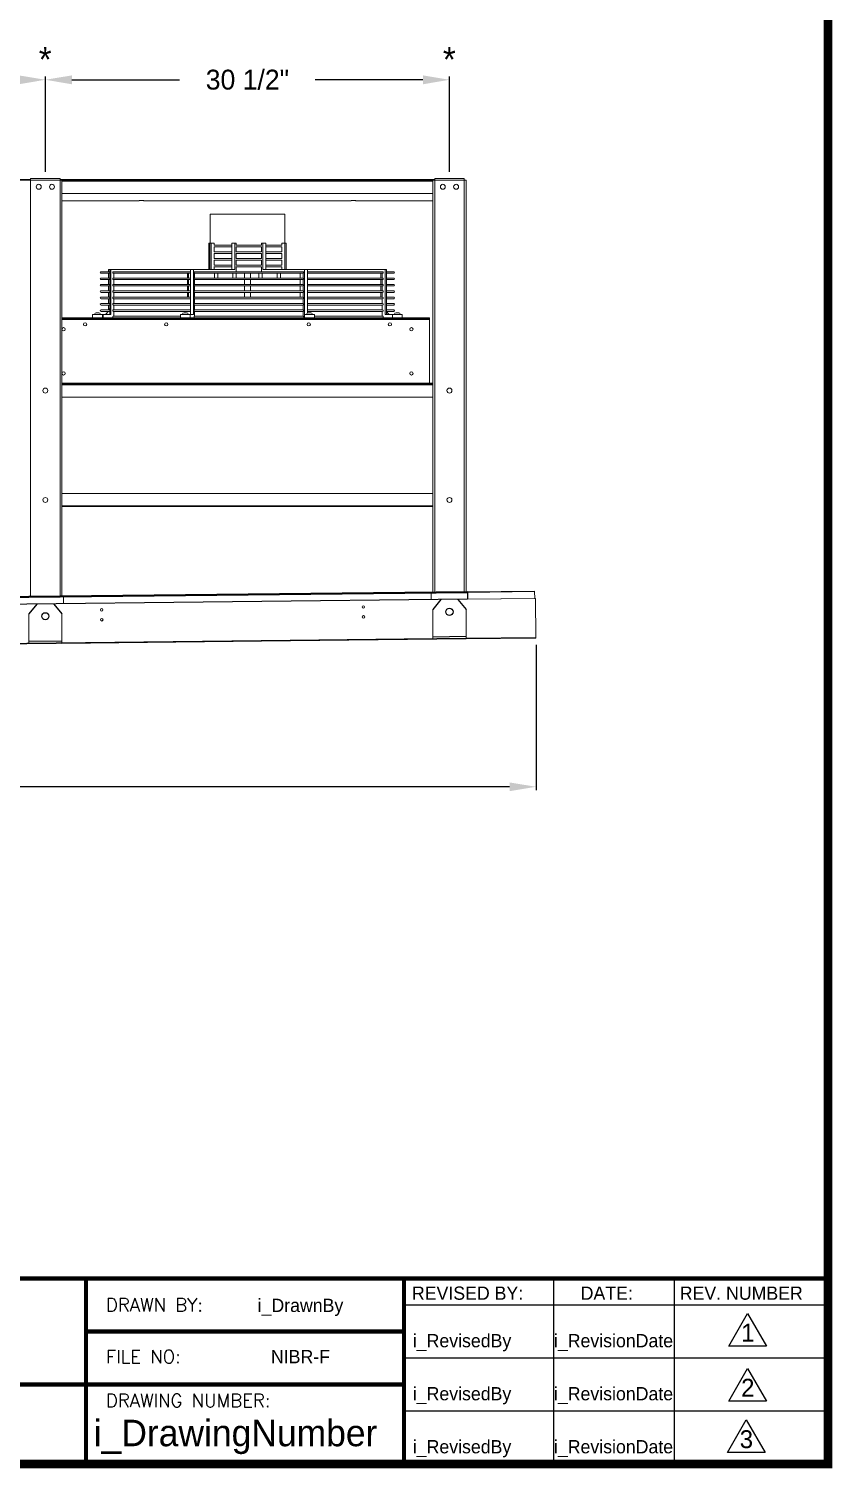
# Model space of a CAD drawing. Extents: x 6 to 271, y -23 to 146.
# Drawn here: x 206.7 to 267.3, y -18.6 to 90 of the extents above; entities that cross this region are included whole.
import ezdxf
from ezdxf.enums import TextEntityAlignment as Align

# ---------------------------------------------------------------- set-up
doc = ezdxf.new("R2010")
doc.units = 0
doc.header["$MEASUREMENT"] = 0
doc.layers.get('0').update_dxf_attribs({"linetype": 'CONTINUOUS'})
doc.layers.get('Defpoints').update_dxf_attribs({"linetype": 'CONTINUOUS'})
doc.styles.add('SIMPLEX', font='SIMPLEX')
doc.dimstyles.get("Standard").update_dxf_attribs({"dimtxt": 1.5, "dimasz": 2, "dimexe": 0.25, "dimexo": 0.5, "dimgap": 0.75, "dimtad": 0, "dimtih": 1, "dimtoh": 1, "dimdec": 4, "dimzin": 0, "dimdsep": 46, "dimlunit": 5, "dimtxsty": 'STANDARD', "dimcen": 0.125, "dimclrd": 1, "dimclre": 1, "dimclrt": 1, "dimadec": 0, "dimazin": 0, "dimtfac": 1, "dimtdec": 4, "dimtofl": 0, "dimtmove": 0, "dimatfit": 3, "dimfxl": 1, "dimfrac": 2, "dimtolj": 1, "dimtzin": 0, "dimarcsym": 0})

# ---------------------------------------------------------------- blocks, each defined once
blk = doc.blocks.new('*D29')
at = {"color": 7, "lineweight": -2}
for p, q in [((244.97, 43.55), (244.97, 32.59)), ((139.97, 42.4), (139.97, 32.59)), ((141.97, 32.84), (189.59, 32.84)), ((242.97, 32.84), (195.34, 32.84))]:
    blk.add_line(p, q, dxfattribs=at)
at = {"color": 7}
for points in [[(141.97, 33.17), (141.97, 32.51), (139.97, 32.84)], [(242.97, 33.17), (242.97, 32.51), (244.97, 32.84)]]:
    blk.add_solid(points, dxfattribs=at)
at = {"layer": 'Defpoints', "color": 0}
for p in [(244.97, 44.05), (139.97, 42.9), (244.97, 32.84)]:
    blk.add_point(p, dxfattribs=at)
at = {"color": 7, "insert": (192.47, 32.84), "char_height": 1.5, "attachment_point": 5}
blk.add_mtext('\\A1;105"', dxfattribs=at)
blk = doc.blocks.new('*D31')
at = {"color": 7, "lineweight": -2}
for p, q in [((177.94, 79.23), (177.94, 86.43)), ((179.94, 86.18), (190.56, 86.18)), ((205.94, 86.18), (195.31, 86.18)), ((207.94, 79.23), (207.94, 86.43))]:
    blk.add_line(p, q, dxfattribs=at)
at = {"color": 7}
for points in [[(179.94, 86.51), (179.94, 85.84), (177.94, 86.18)], [(205.94, 86.51), (205.94, 85.84), (207.94, 86.18)]]:
    blk.add_solid(points, dxfattribs=at)
at = {"layer": 'Defpoints', "color": 0}
for p in [(207.94, 86.18), (177.94, 78.73), (207.94, 78.73)]:
    blk.add_point(p, dxfattribs=at)
at = {"color": 7, "insert": (192.94, 86.18), "char_height": 1.5, "attachment_point": 5}
blk.add_mtext('\\A1;30"', dxfattribs=at)
blk = doc.blocks.new('*D32')
at = {"color": 7, "lineweight": -2}
for p, q in [((207.94, 79.23), (207.94, 86.43)), ((209.94, 86.18), (218.06, 86.18)), ((236.44, 86.18), (228.31, 86.18)), ((238.44, 79.23), (238.44, 86.43))]:
    blk.add_line(p, q, dxfattribs=at)
at = {"color": 7}
for points in [[(209.94, 86.51), (209.94, 85.84), (207.94, 86.18)], [(236.44, 86.51), (236.44, 85.84), (238.44, 86.18)]]:
    blk.add_solid(points, dxfattribs=at)
at = {"layer": 'Defpoints', "color": 0}
for p in [(238.44, 86.18), (207.94, 78.73), (238.44, 78.73)]:
    blk.add_point(p, dxfattribs=at)
at = {"color": 7, "insert": (223.19, 86.18), "char_height": 1.5, "attachment_point": 5}
blk.add_mtext('\\A1;30 1/2"', dxfattribs=at)

msp = doc.modelspace()

# ---------------------------------------------------------------- linework, layer by layer
at = {"color": 7, "linetype": 'Continuous', "lineweight": 15}
for p, q in [((179.05359, 78.6453), (206.82459, 78.6453)), ((206.68909, 78.59359), (206.82359, 78.59359)), ((206.82359, 78.59359), (206.82359, 47.19001)), ((206.82459, 78.59359), (206.82359, 78.59359)), ((206.82459, 78.72909), (206.82459, 78.59459)), ((206.82459, 78.72909), (209.05359, 78.72909)), ((206.82459, 78.59459), (209.05359, 78.59459)), ((206.82459, 78.59359), (206.82459, 78.59459)), ((206.82459, 78.59359), (209.05359, 78.59359)), ((206.82459, 47.19003), (206.82459, 78.59359)), ((209.05359, 78.72909), (209.05359, 78.59459)), ((209.05359, 78.6453), (237.32459, 78.6453)), ((209.05359, 78.59359), (209.05359, 78.59459)), ((209.05359, 47.21441), (209.05359, 78.59359)), ((209.05459, 78.59359), (209.05359, 78.59359)), ((209.05459, 78.59359), (209.05459, 47.21442)), ((209.18909, 78.59359), (209.05459, 78.59359)), ((209.18909, 78.59359), (209.18909, 47.21589)), ((209.18909, 78.54059), (237.18909, 78.54059)), ((237.18909, 78.59359), (237.18909, 47.52218)), ((237.18909, 78.59359), (237.32359, 78.59359)), ((237.32359, 78.59359), (237.32359, 47.52365)), ((237.32459, 78.59359), (237.32359, 78.59359)), ((237.32459, 78.72909), (237.32459, 78.59459)), ((237.32459, 78.72909), (239.55359, 78.72909)), ((237.32459, 78.59459), (239.55359, 78.59459)), ((237.32459, 78.59359), (237.32459, 78.59459)), ((237.32459, 78.59359), (239.55359, 78.59359)), ((237.32459, 47.52366), (237.32459, 78.59359)), ((239.55359, 78.72909), (239.55359, 78.59459)), ((239.55359, 78.59359), (239.55359, 78.59459)), ((239.55359, 47.54805), (239.55359, 78.59359)), ((239.55459, 78.59359), (239.55359, 78.59359)), ((239.55459, 78.59359), (239.55459, 47.54806)), ((239.68909, 78.59359), (239.55459, 78.59359)), ((239.68909, 78.59359), (239.68909, 47.54953)), ((209.18909, 77.61184), (237.18909, 77.61184)), ((209.18909, 77.04976), (215.00159, 77.04976)), ((215.37659, 77.04976), (231.00159, 77.04976)), ((224.26539, 76.04009), (220.37659, 76.04009)), ((226.00159, 76.04009), (224.26539, 76.04009)), ((231.37659, 77.04976), (237.18909, 77.04976)), ((220.27188, 73.84909), (220.27188, 71.85409)), ((220.36525, 73.84909), (220.27188, 73.84909)), ((220.45863, 73.84909), (220.36525, 73.84909)), ((220.36525, 73.84909), (220.36525, 71.85409)), ((220.45863, 73.84909), (220.45863, 71.85409)), ((220.68405, 73.84909), (220.45863, 73.84909)), ((220.68405, 73.69827), (220.68405, 73.84909)), ((222.24484, 73.84909), (222.01942, 73.84909)), ((222.01942, 73.84909), (222.01942, 71.85409)), ((222.24484, 73.84909), (222.24484, 71.85409)), ((222.33822, 73.84909), (222.24484, 73.84909)), ((222.33822, 73.69827), (222.33822, 73.84909)), ((224.26539, 73.69921), (224.26539, 73.84909)), ((224.26539, 73.84909), (224.35876, 73.84909)), ((224.35876, 73.84909), (224.35876, 71.85409)), ((224.58419, 73.84909), (224.35876, 73.84909)), ((224.58419, 73.84909), (224.58419, 71.85409)), ((225.7875, 73.69921), (225.7875, 73.84909)), ((225.7875, 73.84909), (226.01293, 73.84909)), ((226.01293, 73.84909), (226.01293, 71.85409)), ((226.1063, 73.84909), (226.01293, 73.84909)), ((226.1063, 73.84909), (226.1063, 71.85409)), ((222.01942, 73.69921), (220.68405, 73.69921)), ((220.68405, 73.19827), (220.68405, 73.58014)), ((220.68405, 73.57921), (222.01942, 73.57921)), ((222.01942, 73.19921), (220.68405, 73.19921)), ((220.68405, 72.69827), (220.68405, 73.08014)), ((220.68405, 73.07921), (222.01942, 73.07921)), ((224.26539, 73.69921), (222.33822, 73.69921)), ((222.33822, 73.19827), (222.33822, 73.58014)), ((222.33822, 73.57921), (224.26539, 73.57921)), ((224.26539, 73.19921), (222.33822, 73.19921)), ((222.33822, 72.69827), (222.33822, 73.08014)), ((222.33822, 73.07921), (224.26539, 73.07921)), ((224.26539, 73.19921), (224.26539, 73.57921)), ((224.26539, 72.69921), (224.26539, 73.07921)), ((225.7875, 73.69921), (224.58419, 73.69921)), ((224.58419, 73.57921), (225.7875, 73.57921)), ((225.7875, 73.19921), (224.58419, 73.19921)), ((224.58419, 73.07921), (225.7875, 73.07921)), ((225.7875, 73.19921), (225.7875, 73.57921)), ((225.7875, 72.69921), (225.7875, 73.07921)), ((212.79545, 71.69921), (212.14897, 71.69921)), ((212.70207, 71.85409), (212.70207, 71.69921)), ((212.79545, 71.85409), (212.70207, 71.85409)), ((212.88882, 71.85409), (212.79545, 71.85409)), ((212.79545, 71.85409), (212.79545, 68.47309)), ((212.88882, 71.85409), (212.88882, 68.47309)), ((218.8839, 71.85409), (212.88882, 71.85409)), ((218.8839, 71.69921), (213.08529, 71.69921)), ((219.10933, 71.85409), (218.8839, 71.85409)), ((218.8839, 71.85409), (218.8839, 68.47309)), ((219.10933, 71.85409), (219.10933, 68.47309)), ((222.24484, 71.85409), (219.10933, 71.85409)), ((227.41396, 71.69921), (219.19081, 71.69921)), ((222.01942, 72.69921), (220.68405, 72.69921)), ((220.68405, 72.19827), (220.68405, 72.58014)), ((220.68405, 72.57921), (222.01942, 72.57921)), ((222.01942, 72.19921), (220.68405, 72.19921)), ((220.68405, 71.85409), (220.68405, 72.08014)), ((220.68405, 72.07921), (222.01942, 72.07921)), ((224.26539, 72.69921), (222.33822, 72.69921)), ((222.33822, 72.19827), (222.33822, 72.58014)), ((222.33822, 72.57921), (224.26539, 72.57921)), ((224.26539, 72.19921), (222.33822, 72.19921)), ((222.33822, 71.69921), (222.33822, 72.08014)), ((222.33822, 72.07921), (224.26539, 72.07921)), ((224.26539, 72.19921), (224.26539, 72.57921)), ((224.26539, 71.69921), (224.26539, 72.07921)), ((224.35876, 71.85409), (227.49428, 71.85409)), ((225.7875, 72.69921), (224.58419, 72.69921)), ((224.58419, 72.57921), (225.7875, 72.57921)), ((225.7875, 72.19921), (224.58419, 72.19921)), ((224.58419, 72.07921), (225.7875, 72.07921)), ((225.7875, 72.19921), (225.7875, 72.57921)), ((225.7875, 71.85409), (225.7875, 72.07921)), ((227.49428, 71.85409), (227.49428, 68.47309)), ((227.7197, 71.85409), (227.49428, 71.85409)), ((227.7197, 71.85409), (227.7197, 68.58118)), ((227.7197, 71.85409), (233.58274, 71.85409)), ((233.38882, 71.69921), (227.7197, 71.69921)), ((233.58274, 71.85409), (233.58274, 68.47309)), ((233.67611, 71.85409), (233.58274, 71.85409)), ((233.67611, 71.85409), (233.67611, 68.47309)), ((234.22921, 71.69921), (233.67611, 71.69921)), ((212.14897, 71.57921), (212.79545, 71.57921)), ((212.79545, 71.22054), (212.14897, 71.22054)), ((212.14897, 71.10054), (212.79545, 71.10054)), ((212.79545, 70.74187), (212.14897, 70.74187)), ((212.14897, 70.62187), (212.79545, 70.62187)), ((212.70207, 71.57921), (212.70207, 71.22054)), ((212.70207, 71.10054), (212.70207, 70.74187)), ((212.70207, 70.62187), (212.70207, 70.26321)), ((213.08522, 71.57921), (218.8839, 71.57921)), ((213.08522, 71.10054), (218.8839, 71.10054)), ((213.08522, 70.62187), (218.8839, 70.62187)), ((218.8839, 71.22054), (213.08529, 71.22054)), ((218.8839, 70.74187), (213.08529, 70.74187)), ((213.11425, 71.22054), (213.11425, 71.57921)), ((213.11425, 70.74187), (213.11425, 71.10054)), ((213.11425, 70.26321), (213.11425, 70.62187)), ((218.65847, 71.57921), (218.65847, 71.22054)), ((218.65847, 71.10054), (218.65847, 70.74187)), ((218.65847, 70.62187), (218.65847, 70.26321)), ((218.75185, 71.22054), (218.75185, 71.57921)), ((218.75185, 70.74187), (218.75185, 71.10054)), ((218.75185, 70.26321), (218.75185, 70.62187)), ((219.19068, 71.57921), (227.41396, 71.57921)), ((219.19068, 71.10054), (227.41396, 71.10054)), ((219.19068, 70.62187), (227.41396, 70.62187)), ((227.41396, 71.22054), (219.19081, 71.22054)), ((227.41396, 70.74187), (219.19081, 70.74187)), ((219.2027, 71.22054), (219.2027, 71.57921)), ((219.2027, 70.74187), (219.2027, 71.10054)), ((219.2027, 70.26321), (219.2027, 70.62187)), ((227.17548, 71.22054), (227.17548, 71.57921)), ((227.17548, 70.74187), (227.17548, 71.10054)), ((227.17548, 70.26321), (227.17548, 70.62187)), ((227.4009, 71.22054), (227.4009, 71.57921)), ((227.4009, 70.74187), (227.4009, 71.10054)), ((227.4009, 70.26321), (227.4009, 70.62187)), ((227.7197, 71.57921), (233.38882, 71.57921)), ((233.38882, 71.22054), (227.7197, 71.22054)), ((227.7197, 71.10054), (233.38882, 71.10054)), ((233.38882, 70.74187), (227.7197, 70.74187)), ((227.7197, 70.62187), (233.38882, 70.62187)), ((233.26393, 71.22054), (233.26393, 71.57921)), ((233.26393, 70.74187), (233.26393, 71.10054)), ((233.26393, 70.26321), (233.26393, 70.62187)), ((233.35731, 71.22054), (233.35731, 71.57921)), ((233.35731, 70.74187), (233.35731, 71.10054)), ((233.35731, 70.26321), (233.35731, 70.62187)), ((233.67611, 71.57921), (234.22921, 71.57921)), ((234.22921, 71.22054), (233.67611, 71.22054)), ((233.67611, 71.10054), (234.22921, 71.10054)), ((234.22921, 70.74187), (233.67611, 70.74187)), ((233.67611, 70.62187), (234.22921, 70.62187)), ((212.79545, 70.26321), (212.14897, 70.26321)), ((212.14897, 70.14321), (212.79545, 70.14321)), ((212.79545, 69.78454), (212.14897, 69.78454)), ((212.14897, 69.66454), (212.79545, 69.66454)), ((212.70207, 70.14321), (212.70207, 69.78454)), ((212.70207, 69.66454), (212.70207, 69.30588)), ((213.08522, 70.14321), (218.8839, 70.14321)), ((213.08522, 69.66454), (218.8839, 69.66454)), ((218.8839, 70.26321), (213.08529, 70.26321)), ((218.8839, 69.78454), (213.08529, 69.78454)), ((213.11425, 69.78454), (213.11425, 70.14321)), ((213.11425, 69.30588), (213.11425, 69.66454)), ((218.65847, 70.14321), (218.65847, 69.78454)), ((218.75185, 69.78454), (218.75185, 70.14321)), ((219.19068, 70.14321), (227.41396, 70.14321)), ((219.19068, 69.66454), (227.41396, 69.66454)), ((227.41396, 70.26321), (219.19081, 70.26321)), ((227.41396, 69.78454), (219.19081, 69.78454)), ((219.2027, 69.78454), (219.2027, 70.14321)), ((219.2027, 69.30588), (219.2027, 69.66454)), ((227.17548, 69.78454), (227.17548, 70.14321)), ((227.4009, 69.78454), (227.4009, 70.14321)), ((227.4009, 69.30588), (227.4009, 69.66454)), ((233.38882, 70.26321), (227.7197, 70.26321)), ((227.7197, 70.14321), (233.38882, 70.14321)), ((233.38882, 69.78454), (227.7197, 69.78454)), ((227.7197, 69.66454), (233.38882, 69.66454)), ((233.26393, 69.78454), (233.26393, 70.14321)), ((233.35731, 69.78454), (233.35731, 70.14321)), ((233.35731, 69.30588), (233.35731, 69.66454)), ((234.22921, 70.26321), (233.67611, 70.26321)), ((233.67611, 70.14321), (234.22921, 70.14321)), ((234.22921, 69.78454), (233.67611, 69.78454)), ((233.67611, 69.66454), (234.22921, 69.66454)), ((211.50257, 68.47309), (211.53065, 68.47309)), ((211.53065, 68.47309), (212.24056, 68.47309)), ((212.09032, 68.47409), (211.65281, 68.47409)), ((211.77681, 68.59809), (211.77697, 68.59809)), ((211.7797, 68.59809), (211.77697, 68.59809)), ((211.7797, 68.59809), (211.79021, 68.59809)), ((211.80088, 68.59809), (211.79021, 68.59809)), ((211.80088, 68.59809), (211.87692, 68.59809)), ((211.88848, 68.59809), (211.87692, 68.59809)), ((211.89476, 68.59809), (211.88848, 68.59809)), ((211.89476, 68.59809), (211.92013, 68.59809)), ((211.93467, 68.59809), (211.92013, 68.59809)), ((211.93467, 68.59809), (211.96632, 68.59809)), ((212.79545, 69.30588), (212.14897, 69.30588)), ((212.14897, 69.18588), (212.79545, 69.18588)), ((212.79545, 68.82721), (212.14897, 68.82721)), ((212.14897, 68.70721), (212.79545, 68.70721)), ((212.30585, 68.47309), (212.24056, 68.47309)), ((212.30585, 68.47309), (212.30585, 68.22909)), ((212.88882, 68.47309), (212.30585, 68.47309)), ((212.70207, 69.18588), (212.70207, 68.82721)), ((213.08522, 69.18588), (218.8839, 69.18588)), ((213.08522, 68.70721), (218.8839, 68.70721)), ((218.8839, 69.30588), (213.08529, 69.30588)), ((218.8839, 68.82721), (213.08529, 68.82721)), ((213.11425, 68.82721), (213.11425, 69.18588)), ((213.11425, 68.34855), (213.11425, 68.70721)), ((218.13222, 68.47309), (218.16031, 68.47309)), ((218.16031, 68.47309), (218.87022, 68.47309)), ((218.71997, 68.47409), (218.28247, 68.47409)), ((218.40647, 68.59809), (218.43812, 68.59809)), ((218.45266, 68.59809), (218.43812, 68.59809)), ((218.45266, 68.59809), (218.47803, 68.59809)), ((218.4843, 68.59809), (218.47803, 68.59809)), ((218.49586, 68.59809), (218.4843, 68.59809)), ((218.49586, 68.59809), (218.5719, 68.59809)), ((218.58258, 68.59809), (218.5719, 68.59809)), ((218.58258, 68.59809), (218.59309, 68.59809)), ((218.59581, 68.59809), (218.59309, 68.59809)), ((218.59581, 68.59809), (218.59597, 68.59809)), ((219.10933, 68.47309), (218.87022, 68.47309)), ((219.19068, 69.18588), (227.41396, 69.18588)), ((219.19068, 68.70721), (227.41396, 68.70721)), ((227.41396, 69.30588), (219.19081, 69.30588)), ((227.41396, 68.82721), (219.19081, 68.82721)), ((219.2027, 68.82721), (219.2027, 69.18588)), ((219.2027, 68.34855), (219.2027, 68.70721)), ((227.4009, 68.82721), (227.4009, 69.18588)), ((227.4009, 68.34855), (227.4009, 68.70721)), ((227.49428, 68.47309), (227.50796, 68.47309)), ((227.50796, 68.47309), (227.53605, 68.47309)), ((227.53605, 68.47309), (228.24596, 68.47309)), ((227.67486, 68.47409), (227.65821, 68.47409)), ((228.09571, 68.47409), (227.67486, 68.47409)), ((233.38882, 69.30588), (227.7197, 69.30588)), ((227.7197, 69.18588), (233.38882, 69.18588)), ((233.38882, 68.82721), (227.7197, 68.82721)), ((227.7197, 68.70721), (233.38882, 68.70721)), ((227.78221, 68.59809), (227.78236, 68.59809)), ((227.78509, 68.59809), (227.78236, 68.59809)), ((227.78509, 68.59809), (227.7956, 68.59809)), ((227.80628, 68.59809), (227.7956, 68.59809)), ((227.80628, 68.59809), (227.88232, 68.59809)), ((227.89387, 68.59809), (227.88232, 68.59809)), ((227.90015, 68.59809), (227.89387, 68.59809)), ((227.90015, 68.59809), (227.92552, 68.59809)), ((227.94006, 68.59809), (227.92552, 68.59809)), ((227.94006, 68.59809), (227.97171, 68.59809)), ((233.35731, 68.82721), (233.35731, 69.18588)), ((233.35731, 68.34855), (233.35731, 68.70721)), ((233.58274, 68.47309), (234.13761, 68.47309)), ((234.22921, 69.30588), (233.67611, 69.30588)), ((233.67611, 69.18588), (234.22921, 69.18588)), ((234.22921, 68.82721), (233.67611, 68.82721)), ((233.67611, 68.70721), (234.22921, 68.70721)), ((234.13761, 68.47309), (234.1657, 68.47309)), ((234.1657, 68.47309), (234.87561, 68.47309)), ((234.4229, 68.47409), (234.28786, 68.47409)), ((234.41187, 68.59809), (234.44351, 68.59809)), ((234.72536, 68.47409), (234.4229, 68.47409)), ((234.45805, 68.59809), (234.44351, 68.59809)), ((234.45805, 68.59809), (234.48342, 68.59809)), ((234.4897, 68.59809), (234.48342, 68.59809)), ((234.50125, 68.59809), (234.4897, 68.59809)), ((234.50125, 68.59809), (234.57729, 68.59809)), ((234.58797, 68.59809), (234.57729, 68.59809)), ((234.58797, 68.59809), (234.59848, 68.59809)), ((234.60121, 68.59809), (234.59848, 68.59809)), ((234.60121, 68.59809), (234.60137, 68.59809)), ((209.18909, 68.22909), (211.13809, 68.22909)), ((209.18909, 68.17809), (211.13809, 68.17809)), ((209.18909, 68.10409), (236.93909, 68.10409)), ((211.13809, 68.22909), (211.13809, 68.17809)), ((211.13809, 68.17809), (211.13809, 68.10409)), ((211.13909, 68.17809), (211.13909, 68.10409)), ((211.18909, 68.17809), (211.13909, 68.17809)), ((211.18909, 68.18029), (211.18909, 68.10409)), ((211.23689, 68.18029), (211.18909, 68.18029)), ((211.23689, 68.18029), (211.23689, 68.10409)), ((235.14029, 68.22909), (211.23789, 68.22909)), ((211.23789, 68.22909), (211.23789, 68.18029)), ((235.14029, 68.18029), (211.23789, 68.18029)), ((211.23789, 68.18029), (211.23789, 68.10409)), ((218.13222, 68.34855), (213.08529, 68.34855)), ((227.41396, 68.34855), (219.19081, 68.34855)), ((233.38882, 68.34855), (228.24596, 68.34855)), ((235.14029, 68.22909), (235.14029, 68.18029)), ((235.14029, 68.18029), (235.14029, 68.10409)), ((235.14129, 68.18029), (235.18909, 68.18029)), ((235.14129, 68.10409), (235.14129, 68.18029)), ((235.18909, 68.10409), (235.18909, 68.18029)), ((235.23909, 68.17809), (235.18909, 68.17809)), ((235.23909, 68.17809), (235.23909, 68.10409)), ((235.24009, 68.17809), (235.24009, 68.22909)), ((236.88809, 68.22909), (235.24009, 68.22909)), ((235.24009, 68.10409), (235.24009, 68.17809)), ((236.88709, 68.17809), (235.24009, 68.17809)), ((236.88709, 68.17809), (236.81309, 68.10409)), ((236.81509, 68.10409), (236.88809, 68.17709)), ((236.88809, 68.17909), (236.88809, 68.22909)), ((236.88809, 68.17709), (236.88809, 68.10409)), ((236.93909, 68.17809), (236.88909, 68.17809)), ((236.93909, 68.10409), (236.93909, 68.17809)), ((236.93909, 68.10409), (236.93909, 63.28009)), ((209.18909, 63.28009), (236.93909, 63.28009)), ((209.18909, 63.27909), (236.93909, 63.27909)), ((209.18909, 63.22909), (237.18909, 63.22909)), ((209.18909, 63.16559), (237.18909, 63.16559)), ((236.93909, 63.28009), (236.93909, 63.27909)), ((236.93909, 63.27909), (236.93909, 63.22909)), ((236.94009, 63.27909), (236.94009, 63.22909)), ((236.94009, 63.27909), (237.18909, 63.27909)), ((209.18909, 62.22909), (237.18909, 62.22909)), ((209.18909, 54.97909), (237.18909, 54.97909)), ((209.18909, 54.04259), (237.18909, 54.04259)), ((209.18909, 53.97909), (237.18909, 53.97909)), ((209.18909, 46.65767), (237.18909, 46.96538)), ((209.30424, 47.2156), (237.05256, 47.52055)), ((209.30424, 47.2156), (209.30472, 47.17141)), ((209.30472, 47.17141), (237.05305, 47.47636)), ((209.31035, 46.65971), (209.30472, 47.17141)), ((237.05867, 46.96466), (209.31035, 46.65971)), ((237.05305, 47.47636), (237.05256, 47.52055)), ((237.05305, 47.47636), (237.05867, 46.96466)), ((239.68909, 46.99286), (244.9332, 47.05049)), ((239.8024, 47.55077), (244.86459, 47.6064)), ((239.8024, 47.55077), (239.80288, 47.50658)), ((239.80288, 47.50658), (244.86507, 47.56221)), ((239.8085, 46.99488), (239.80288, 47.50658)), ((244.8707, 47.05051), (239.8085, 46.99488)), ((244.86459, 47.6064), (244.86507, 47.56221)), ((244.86507, 47.56221), (244.8707, 47.05051)), ((244.96561, 44.10167), (244.9332, 47.05049)), ((206.68909, 45.88246), (206.68909, 43.6688)), ((209.18909, 45.88246), (209.18909, 43.70979)), ((237.18909, 46.2161), (237.18909, 44.00244)), ((239.68909, 46.2161), (239.68909, 44.04343)), ((209.18909, 43.70849), (237.18909, 44.01621)), ((209.18909, 43.65749), (237.18909, 43.9652)), ((239.68909, 44.04368), (244.96561, 44.10167)), ((239.68909, 43.99268), (244.91517, 44.05011)), ((244.91517, 44.05011), (244.96617, 44.05067))]:
    msp.add_line(p, q, dxfattribs=at)
at = {"color": 7}
for p, q in [((239.8024, 47.55077), (146.058, 46.5253)), ((146.05854, 46.47636), (239.80293, 47.50181)), ((239.80851, 46.99417), (146.18909, 45.96532)), ((237.79964, 46.96184), (237.18909, 46.2161)), ((239.07855, 46.96184), (239.68909, 46.2161)), ((239.80293, 47.50181), (239.80851, 46.99417)), ((207.29963, 46.6282), (206.68909, 45.88246)), ((208.57855, 46.6282), (209.18909, 45.88246)), ((146.18909, 43.01614), (239.68909, 44.04368)), ((239.68909, 43.99268), (146.18909, 42.96514)), ((209.18909, 43.83479), (206.68909, 43.7938)), ((206.68909, 43.6688), (206.68909, 43.61779)), ((239.68909, 44.16843), (237.18909, 44.12744)), ((237.18909, 44.00244), (237.18909, 43.95143)), ((239.68909, 44.04368), (239.68909, 43.99268)), ((155.00695, -4.24912), (235.00615, -4.24912)), ((211.00639, -4.24912), (211.00639, -12.24904)), ((235.00615, -4.24912), (235.00615, -18.24898)), ((235.00615, -4.24912), (267.00583, -4.24912)), ((235.00615, -4.24912), (235.00615, -6.2491)), ((246.29697, -4.24912), (246.29697, -10.24906)), ((255.38999, -4.24912), (255.38999, -10.24906)), ((235.00615, -6.2491), (267.00583, -6.2491)), ((211.00639, -8.24908), (235.00615, -8.24908)), ((211.00639, -12.24904), (211.00639, -8.24908)), ((246.29697, -8.24908), (246.29697, -14.24902)), ((255.38999, -8.24908), (255.38999, -14.24902)), ((235.00615, -10.24906), (267.00583, -10.24906)), ((235.00615, -12.24904), (155.00695, -12.24904)), ((211.00639, -12.24904), (211.00639, -18.24898)), ((246.29697, -12.24904), (246.29697, -18.24898)), ((255.38999, -12.24904), (255.38999, -18.24898)), ((235.00615, -14.24902), (267.00583, -14.24902)), ((235.00615, -18.24898), (267.00583, -18.24898))]:
    msp.add_line(p, q, dxfattribs=at)
for points, const_width in [([(11.00839, -18.24898), (267.00583, -18.24898), (267.00583, 141.74942), (11.00839, 141.74942), (11.00839, -18.24898)], 0.63999), ([(267.00583, -4.24912), (75.00775, -4.24912), (75.00775, -18.24898)], 0.32), ([(211.00639, -4.24912), (211.00639, -18.24898)], 0.32), ([(235.00615, -18.24898), (235.00615, -4.24912), (267.00583, -4.24912)], 0.32), ([(235.00615, -8.24908), (211.00639, -8.24908), (211.00639, -18.24898)], 0.32), ([(235.00615, -12.24904), (155.00695, -12.24904)], 0.32)]:
    msp.add_lwpolyline(points, dxfattribs=dict(at, const_width=const_width))
at = {"color": 7, "linetype": 'Continuous', "lineweight": 15, "flags": 128}
for points in [[(215.00159, 77.04976), (215.00919, 77.05582), (215.03135, 77.06138), (215.0663, 77.06601), (215.1112, 77.06931), (215.1624, 77.07104), (215.21577, 77.07104), (215.26698, 77.06931), (215.31188, 77.06601), (215.34682, 77.06138), (215.369, 77.05582), (215.37659, 77.04976)], [(215.37659, 77.04976), (215.36893, 77.05581), (215.34672, 77.06137), (215.31177, 77.06598), (215.26691, 77.06928), (215.21575, 77.071), (215.16243, 77.071), (215.11127, 77.06928), (215.0664, 77.06598), (215.03145, 77.06137), (215.00925, 77.05581), (215.00159, 77.04976)], [(231.00159, 77.04976), (231.00918, 77.05582), (231.03135, 77.06138), (231.0663, 77.06601), (231.1112, 77.06931), (231.16241, 77.07104), (231.21577, 77.07104), (231.26698, 77.06931), (231.31188, 77.06601), (231.34683, 77.06138), (231.36899, 77.05582), (231.37659, 77.04976)], [(231.37659, 77.04976), (231.36893, 77.05581), (231.34672, 77.06137), (231.31177, 77.06598), (231.26691, 77.06928), (231.21575, 77.071), (231.16243, 77.071), (231.11127, 77.06928), (231.0664, 77.06598), (231.03146, 77.06137), (231.00925, 77.05581), (231.00159, 77.04976)], [(227.41396, 71.69921), (227.41402, 71.69921), (227.42329, 71.69403), (227.43097, 71.6795), (227.43575, 71.6581), (227.43681, 71.63348), (227.43398, 71.60983), (227.42773, 71.59119), (227.41913, 71.58075), (227.41396, 71.57921)], [(227.41396, 71.22054), (227.41821, 71.2195), (227.42658, 71.21067), (227.43299, 71.19409), (227.43647, 71.17233), (227.43647, 71.14875), (227.43299, 71.12699), (227.42658, 71.11041), (227.41821, 71.10158), (227.41396, 71.10054)], [(227.41396, 70.74187), (227.41821, 70.74084), (227.42658, 70.732), (227.43299, 70.71542), (227.43647, 70.69366), (227.43647, 70.67008), (227.43299, 70.64833), (227.42658, 70.63175), (227.41821, 70.62291), (227.41396, 70.62187)], [(227.41396, 70.26321), (227.41821, 70.26217), (227.42658, 70.25333), (227.43299, 70.23676), (227.43647, 70.215), (227.43647, 70.19142), (227.43299, 70.16966), (227.42658, 70.15308), (227.41821, 70.14425), (227.41396, 70.14321)], [(227.41396, 69.78454), (227.41821, 69.7835), (227.42658, 69.77467), (227.43299, 69.75809), (227.43647, 69.73633), (227.43647, 69.71275), (227.43299, 69.69099), (227.42658, 69.67442), (227.41821, 69.66558), (227.41396, 69.66454)], [(212.79545, 68.97201), (212.75689, 68.85576), (212.74492, 68.82721)], [(227.41396, 69.30588), (227.41821, 69.30484), (227.42658, 69.296), (227.43299, 69.27943), (227.43647, 69.25767), (227.43647, 69.23409), (227.43299, 69.21233), (227.42658, 69.19575), (227.41821, 69.18692), (227.41396, 69.18588)], [(227.41396, 68.82721), (227.41821, 68.82617), (227.42658, 68.81734), (227.43299, 68.80076), (227.43647, 68.779), (227.43647, 68.75542), (227.43299, 68.73366), (227.42658, 68.71709), (227.41821, 68.70825), (227.41396, 68.70721)], [(227.41396, 68.34855), (227.41847, 68.34738), (227.4269, 68.3381), (227.43329, 68.32095), (227.43659, 68.29865), (227.4363, 68.27474), (227.4349, 68.26397)], [(244.96617, 44.05067), (244.96616, 44.05165), (244.96613, 44.05455), (244.96607, 44.05926), (244.966, 44.06561), (244.96592, 44.07333), (244.96582, 44.08215), (244.96572, 44.09172), (244.96561, 44.10167)]]:
    msp.add_lwpolyline(points, dxfattribs=at)
at = {"color": 7}
for points in [[(260.94222, -6.88455), (262.36798, -9.35405), (259.51645, -9.35405)], [(260.94222, -11.03486), (262.36798, -13.50435), (259.51645, -13.50435)], [(260.83737, -14.91605), (262.26313, -17.38555), (259.4116, -17.38555)]]:
    msp.add_lwpolyline(points, close=True, dxfattribs=at)
at = {"color": 7, "linetype": 'Continuous', "lineweight": 15}
for centre, radius in [((207.43909, 78.10409), 0.1875), ((208.43909, 78.10409), 0.1875), ((237.93909, 78.10409), 0.1875), ((238.93909, 78.10409), 0.1875), ((209.31409, 67.35409), 0.125), ((210.93909, 67.72909), 0.125), ((217.06409, 67.72909), 0.125), ((227.81409, 67.72909), 0.125), ((233.93909, 67.72909), 0.125), ((235.56409, 67.35409), 0.125), ((209.31409, 64.03009), 0.125), ((235.56409, 64.03009), 0.125), ((207.93909, 62.72909), 0.1875), ((238.43909, 62.72909), 0.1875), ((207.93909, 54.47909), 0.1875), ((238.43909, 54.47909), 0.1875), ((212.19067, 46.19063), 0.09375), ((231.93948, 46.40766), 0.09375), ((231.94772, 45.65771), 0.09375), ((212.19892, 45.44067), 0.09375)]:
    msp.add_circle(centre, radius, dxfattribs=at)
at = {"color": 7}
for centre in [(207.93909, 45.70678), (238.43909, 46.04042)]:
    msp.add_circle(centre, 0.26853, dxfattribs=at)
at = {"color": 7, "linetype": 'Continuous', "lineweight": 15}
for centre, radius, start, end in [((220.37659, 73.63921), 0.06, 100.8922831, 259.1077169), ((220.37659, 73.13921), 0.06, 100.8922831, 259.1077169), ((212.14897, 71.63921), 0.06, 90, 270), ((220.37659, 72.63921), 0.06, 100.8922831, 259.1077169), ((220.37659, 72.13921), 0.06, 100.8922831, 259.1077169), ((233.38565, 71.63921), 0.06008, 273.0239953, 86.9760047), ((234.22921, 71.63921), 0.06, 270, 90), ((212.14897, 71.16054), 0.06, 90, 270), ((212.14897, 70.68187), 0.06, 90, 270), ((233.38553, 71.16054), 0.06009, 273.1429714, 86.8570286), ((233.38553, 70.68187), 0.06009, 273.1414103, 86.8585897), ((234.22921, 71.16054), 0.06, 270, 90), ((234.22921, 70.68187), 0.06, 270, 90), ((212.14897, 70.20321), 0.06, 90, 270), ((212.14897, 69.72454), 0.06, 90, 270), ((233.38553, 70.20321), 0.06009, 273.1429714, 86.8570286), ((233.38553, 69.72454), 0.06009, 273.1414103, 86.8585897), ((234.22921, 70.20321), 0.06, 270, 90), ((234.22921, 69.72454), 0.06, 270, 90), ((211.77682, 68.47409), 0.124, 90, 180), ((211.96632, 68.47409), 0.124, 0, 90), ((212.14897, 69.24588), 0.06, 90, 270), ((212.14897, 68.76721), 0.06, 90, 270), ((211.82879, 69.22809), 1, 310.9746302, 328.6087893), ((218.40647, 68.47409), 0.124, 90, 180), ((218.59597, 68.47409), 0.124, 0, 90), ((227.78221, 68.47409), 0.124, 90, 180), ((227.97171, 68.47409), 0.124, 0, 90), ((233.38553, 69.24588), 0.06009, 273.1429714, 86.8570286), ((233.38553, 68.76721), 0.06009, 273.1429714, 86.8570286), ((234.54939, 69.22809), 1, 211.3912107, 229.0253698), ((234.22921, 69.24588), 0.06, 270, 90), ((234.22921, 68.76721), 0.06, 270, 90), ((234.41186, 68.47409), 0.124, 90, 180), ((234.60136, 68.47409), 0.124, 0, 90), ((211.13809, 68.17809), 0.051, 0, 90), ((211.13809, 68.17809), 0.001, 0, 90), ((211.23789, 68.18029), 0.0488, 90, 180), ((211.23789, 68.18029), 0.001, 90, 180), ((233.38534, 68.28906), 0.05959, 335.0988455, 86.6513038), ((235.14029, 68.18029), 0.0488, 0, 90), ((235.14029, 68.18029), 0.001, 0, 90), ((235.24009, 68.17809), 0.051, 90, 180), ((235.24009, 68.17809), 0.001, 90, 180), ((236.88809, 68.17809), 0.051, 0, 90), ((236.88809, 68.17809), 0.001, 0, 90), ((236.94009, 63.28009), 0.001, 180, 270), ((236.99337, 46.96344), 0.06531, 0.4505942, 1.0708641), ((239.74358, 46.99366), 0.06493, 0.4479214, 1.0722755), ((244.80578, 47.04929), 0.06493, 0.4479214, 1.0722755), ((209.58606, 46.66256), 0.27573, 180.5921939, 180.7391004)]:
    msp.add_arc(centre, radius, start, end, dxfattribs=at)
for points in [[(206.82459, 78.60409), (179.05359, 78.60409)], [(237.32459, 78.60409), (209.05359, 78.60409)], [(209.18909, 77.04935), (215.00159, 77.04935)], [(215.37659, 77.04935), (231.00159, 77.04935)], [(220.37659, 76.04009), (220.37659, 73.84909)], [(226.00159, 73.84909), (226.00159, 76.04009)], [(231.37659, 77.04935), (237.18909, 77.04935)], [(220.69896, 71.57921), (220.69896, 71.22054)], [(220.94896, 71.22054), (220.94896, 71.57921)], [(222.08442, 71.57921), (222.08442, 71.22054)], [(222.33442, 71.22054), (222.33442, 71.57921)], [(222.96259, 71.57921), (222.96259, 71.22054)], [(222.96259, 71.10054), (222.96259, 70.74187)], [(222.96259, 70.62187), (222.96259, 70.26321)], [(223.41559, 71.22054), (223.41559, 71.57921)], [(223.41559, 70.74187), (223.41559, 71.10054)], [(223.41559, 70.26321), (223.41559, 70.62187)], [(224.04376, 71.57921), (224.04376, 71.22054)], [(224.29376, 71.22054), (224.29376, 71.57921)], [(225.42922, 71.57921), (225.42922, 71.22054)], [(225.67922, 71.22054), (225.67922, 71.57921)], [(222.96259, 70.14321), (222.96259, 69.78454)], [(223.41559, 69.78454), (223.41559, 70.14321)], [(211.50257, 68.47309), (211.50257, 68.22909)], [(211.65281, 68.47409), (211.65281, 68.47309)], [(211.77697, 68.59809), (211.77299, 68.59802)], [(211.77299, 68.59802), (211.7797, 68.59809)], [(211.79021, 68.59809), (211.79691, 68.59802)], [(211.79691, 68.59802), (211.80088, 68.59809)], [(211.87692, 68.59809), (211.87857, 68.59802)], [(211.87857, 68.59802), (211.89476, 68.59809)], [(211.92013, 68.59809), (211.93631, 68.59802)], [(211.93631, 68.59802), (211.93467, 68.59809)], [(212.09032, 68.47309), (212.09032, 68.47409)], [(212.24056, 68.22909), (212.24056, 68.47309)], [(218.13222, 68.47309), (218.13222, 68.22909)], [(218.28247, 68.47409), (218.28247, 68.47309)], [(218.43812, 68.59809), (218.43647, 68.59802)], [(218.43647, 68.59802), (218.45266, 68.59809)], [(218.47803, 68.59809), (218.49421, 68.59802)], [(218.49421, 68.59802), (218.49586, 68.59809)], [(218.5719, 68.59809), (218.57587, 68.59802)], [(218.57587, 68.59802), (218.58258, 68.59809)], [(218.59309, 68.59809), (218.59979, 68.59802)], [(218.59979, 68.59802), (218.59581, 68.59809)], [(218.71997, 68.47309), (218.71997, 68.47409)], [(218.87022, 68.22909), (218.87022, 68.47309)], [(227.50796, 68.47309), (227.50796, 68.22909)], [(227.65821, 68.47409), (227.65821, 68.47309)], [(227.78236, 68.59809), (227.77839, 68.59802)], [(227.77839, 68.59802), (227.78509, 68.59809)], [(227.7956, 68.59809), (227.80231, 68.59802)], [(227.80231, 68.59802), (227.80628, 68.59809)], [(227.88232, 68.59809), (227.88397, 68.59802)], [(227.88397, 68.59802), (227.90015, 68.59809)], [(227.92552, 68.59809), (227.94171, 68.59802)], [(227.94171, 68.59802), (227.94006, 68.59809)], [(228.09571, 68.47309), (228.09571, 68.47409)], [(228.24596, 68.22909), (228.24596, 68.47309)], [(234.13761, 68.47309), (234.13761, 68.22909)], [(234.28786, 68.47409), (234.28786, 68.47309)], [(234.44351, 68.59809), (234.44186, 68.59802)], [(234.44186, 68.59802), (234.45805, 68.59809)], [(234.48342, 68.59809), (234.49961, 68.59802)], [(234.49961, 68.59802), (234.50125, 68.59809)], [(234.57729, 68.59809), (234.58127, 68.59802)], [(234.58127, 68.59802), (234.58797, 68.59809)], [(234.59848, 68.59809), (234.60519, 68.59802)], [(234.60519, 68.59802), (234.60121, 68.59809)], [(234.72536, 68.47309), (234.72536, 68.47409)], [(234.87561, 68.22909), (234.87561, 68.47309)]]:
    msp.add_open_spline(points, degree=1, dxfattribs=at)
for points, knots in [([(213.09126, 71.69799), (213.08808, 71.69853), (213.07872, 71.70011), (213.06314, 71.69529), (213.04718, 71.68448), (213.03549, 71.66823), (213.02941, 71.6488), (213.02962, 71.62826), (213.0361, 71.609), (213.04812, 71.593), (213.06428, 71.58272), (213.07846, 71.57831), (213.08631, 71.57967), (213.088, 71.57996)], [0, 0, 0, 0, 0.052785785, 0.154933528, 0.257090869, 0.3592175, 0.46132816, 0.563411612, 0.665492647, 0.76757709, 0.869682657, 0.97182516, 1, 1, 1, 1]), ([(219.19324, 71.69846), (219.19293, 71.69867), (219.19012, 71.70059), (219.18448, 71.69778), (219.17739, 71.68964), (219.17175, 71.67517), (219.16826, 71.65681), (219.1673, 71.63642), (219.16897, 71.61638), (219.17308, 71.59883), (219.17918, 71.58615), (219.18545, 71.57944), (219.18944, 71.57989), (219.19084, 71.58005)], [0, 0, 0, 0, 0.012922043, 0.116404029, 0.219883332, 0.323355772, 0.426798879, 0.53022477, 0.633633212, 0.737046359, 0.840476868, 0.943930282, 1, 1, 1, 1]), ([(213.09132, 70.74073), (213.08732, 70.74124), (213.07711, 70.74256), (213.06095, 70.73693), (213.04544, 70.72535), (213.03439, 70.70858), (213.02908, 70.68889), (213.03011, 70.66838), (213.03733, 70.64944), (213.04997, 70.63398), (213.06652, 70.62455), (213.08008, 70.62074), (213.0871, 70.62219), (213.08801, 70.62238)], [0, 0, 0, 0, 0.065811287, 0.167954741, 0.270094524, 0.372204955, 0.474300864, 0.576371222, 0.678438336, 0.780512246, 0.882610317, 0.984734626, 1, 1, 1, 1]), ([(213.09126, 71.21933), (213.08808, 71.21986), (213.07872, 71.22144), (213.06314, 71.21662), (213.04718, 71.20582), (213.03549, 71.18957), (213.02941, 71.17014), (213.02962, 71.1496), (213.0361, 71.13033), (213.04812, 71.11434), (213.06428, 71.10406), (213.07846, 71.09964), (213.08631, 71.101), (213.088, 71.1013)], [0, 0, 0, 0, 0.052786326, 0.15493528, 0.257092462, 0.359218934, 0.461323803, 0.563413043, 0.665493919, 0.767573601, 0.869682106, 0.97182445, 1, 1, 1, 1]), ([(219.19327, 70.74066), (219.19175, 70.74121), (219.18767, 70.74268), (219.18107, 70.73746), (219.17455, 70.72625), (219.16985, 70.70974), (219.16749, 70.69017), (219.16775, 70.66963), (219.17059, 70.65054), (219.1757, 70.63478), (219.18247, 70.62505), (219.18788, 70.62088), (219.19062, 70.62204), (219.19082, 70.62212)], [0, 0, 0, 0, 0.061159699, 0.164609836, 0.268051758, 0.371475144, 0.474875674, 0.578253708, 0.681625095, 0.785007528, 0.888409978, 0.991836772, 1, 1, 1, 1]), ([(219.19324, 71.21979), (219.19293, 71.22001), (219.19012, 71.22193), (219.18448, 71.21911), (219.17739, 71.21098), (219.17175, 71.1965), (219.16826, 71.17814), (219.1673, 71.15775), (219.16897, 71.13772), (219.17308, 71.12016), (219.17918, 71.10748), (219.18545, 71.10077), (219.18944, 71.10123), (219.19084, 71.10139)], [0, 0, 0, 0, 0.012922062, 0.116404198, 0.21988619, 0.323354575, 0.426803228, 0.53022329, 0.633637768, 0.737045934, 0.840476593, 0.943930156, 1, 1, 1, 1]), ([(213.09132, 70.26206), (213.08732, 70.26258), (213.07711, 70.2639), (213.06095, 70.25827), (213.04544, 70.24668), (213.03439, 70.22992), (213.02908, 70.21022), (213.03011, 70.18971), (213.03733, 70.17077), (213.04997, 70.15531), (213.06652, 70.14589), (213.08008, 70.14207), (213.0871, 70.14353), (213.08801, 70.14372)], [0, 0, 0, 0, 0.065811392, 0.167956624, 0.27009657, 0.372207165, 0.474297529, 0.576373987, 0.678441265, 0.780510901, 0.882609137, 0.984734602, 1, 1, 1, 1]), ([(213.09132, 69.78339), (213.08732, 69.78391), (213.07711, 69.78523), (213.06095, 69.7796), (213.04544, 69.76801), (213.03439, 69.75125), (213.02908, 69.73156), (213.03011, 69.71105), (213.03733, 69.69211), (213.04997, 69.67665), (213.06652, 69.66722), (213.08008, 69.66341), (213.0871, 69.66486), (213.08801, 69.66505)], [0, 0, 0, 0, 0.065811287, 0.167954741, 0.270094524, 0.372204955, 0.474300864, 0.576371222, 0.678438336, 0.780512246, 0.882610317, 0.984734626, 1, 1, 1, 1]), ([(219.19327, 70.262), (219.19175, 70.26254), (219.18767, 70.26402), (219.18107, 70.25879), (219.17455, 70.24758), (219.16985, 70.23107), (219.16749, 70.2115), (219.16775, 70.19097), (219.17059, 70.17187), (219.1757, 70.15611), (219.18247, 70.14638), (219.18788, 70.14222), (219.19062, 70.14337), (219.19082, 70.14346)], [0, 0, 0, 0, 0.061160178, 0.164611786, 0.268053667, 0.371477012, 0.474871757, 0.578255768, 0.681627114, 0.785009507, 0.888408892, 0.991836775, 1, 1, 1, 1]), ([(219.19327, 69.78333), (219.19175, 69.78388), (219.18767, 69.78535), (219.18107, 69.78013), (219.17455, 69.76891), (219.16985, 69.7524), (219.16749, 69.73284), (219.16775, 69.7123), (219.17059, 69.69321), (219.1757, 69.67745), (219.18247, 69.66771), (219.18788, 69.66355), (219.19062, 69.66471), (219.19082, 69.66479)], [0, 0, 0, 0, 0.061159699, 0.164609836, 0.268051758, 0.371475144, 0.474875674, 0.578253708, 0.681625095, 0.785007528, 0.888409978, 0.991836772, 1, 1, 1, 1]), ([(213.09126, 69.30466), (213.08808, 69.3052), (213.07872, 69.30678), (213.06314, 69.30196), (213.04718, 69.29116), (213.03549, 69.2749), (213.02941, 69.25547), (213.02962, 69.23493), (213.0361, 69.21567), (213.04812, 69.19967), (213.06428, 69.18939), (213.07846, 69.18498), (213.08631, 69.18634), (213.088, 69.18663)], [0, 0, 0, 0, 0.052785861, 0.15493512, 0.257089402, 0.359220864, 0.461326039, 0.563415585, 0.665496766, 0.767576754, 0.869682469, 0.971825119, 1, 1, 1, 1]), ([(213.09126, 68.826), (213.08808, 68.82653), (213.07872, 68.82811), (213.06314, 68.82329), (213.04718, 68.81249), (213.03549, 68.79624), (213.02941, 68.77681), (213.02962, 68.75627), (213.0361, 68.73701), (213.04812, 68.72101), (213.06428, 68.71073), (213.07846, 68.70631), (213.08631, 68.70767), (213.088, 68.70797)], [0, 0, 0, 0, 0.052785796, 0.154933562, 0.257090925, 0.359217579, 0.461325445, 0.563411893, 0.665492949, 0.767575114, 0.869682252, 0.971824777, 1, 1, 1, 1]), ([(219.19324, 69.30513), (219.19293, 69.30534), (219.19012, 69.30726), (219.18448, 69.30445), (219.17739, 69.29631), (219.17175, 69.28184), (219.16826, 69.26348), (219.1673, 69.24309), (219.16897, 69.22305), (219.17308, 69.2055), (219.17918, 69.19282), (219.18545, 69.18611), (219.18944, 69.18656), (219.19084, 69.18672)], [0, 0, 0, 0, 0.012922062, 0.116404198, 0.21988619, 0.323354575, 0.426803228, 0.53022329, 0.633637768, 0.737045934, 0.840476593, 0.943930156, 1, 1, 1, 1]), ([(219.19324, 68.82646), (219.19293, 68.82668), (219.19012, 68.8286), (219.18448, 68.82579), (219.17739, 68.81765), (219.17175, 68.80317), (219.16826, 68.78482), (219.1673, 68.76443), (219.16897, 68.74439), (219.17308, 68.72683), (219.17918, 68.71415), (219.18545, 68.70745), (219.18944, 68.7079), (219.19084, 68.70806)], [0, 0, 0, 0, 0.0129220405, 0.1164040028, 0.2198845525, 0.3233548664, 0.4268006484, 0.5302265159, 0.6336349349, 0.7370454933, 0.8404778776, 0.94393025, 1, 1, 1, 1]), ([(213.09132, 68.34741), (213.08724, 68.34792), (213.07694, 68.34921), (213.06073, 68.34349), (213.04526, 68.33183), (213.03427, 68.31501), (213.02911, 68.29532), (213.02985, 68.27757), (213.03335, 68.26762), (213.03464, 68.26397)], [0, 0, 0, 0, 0.10541281, 0.265760499, 0.426106099, 0.586410516, 0.746683394, 0.906922737, 1, 1, 1, 1]), ([(219.19324, 68.34733), (219.19217, 68.34785), (219.18856, 68.34961), (219.18229, 68.34539), (219.17555, 68.33525), (219.17047, 68.31943), (219.16773, 68.30029), (219.16744, 68.28082), (219.16902, 68.26921), (219.16973, 68.26397)], [0, 0, 0, 0, 0.06751505, 0.227684421, 0.387848622, 0.548000131, 0.708107611, 0.868182698, 1, 1, 1, 1]), ([(236.88809, 68.22909), (236.88801, 68.22832), (236.88784, 68.22679), (236.88759, 68.215), (236.88734, 68.19814), (236.88717, 68.18477), (236.88709, 68.17809)], [0, 0, 0, 0, 0.24999976, 0.500004764, 0.749999547, 1, 1, 1, 1]), ([(236.88809, 68.17709), (236.89477, 68.17717), (236.90814, 68.17734), (236.925, 68.17759), (236.93679, 68.17784), (236.93832, 68.17801), (236.93909, 68.17809)], [0, 0, 0, 0, 0.249976773, 0.500007425, 0.749997191, 1, 1, 1, 1])]:
    msp.add_open_spline(points, degree=3, knots=knots, dxfattribs=at)
at = {"color": 7}
msp.add_point((235.00615, -18.24898), dxfattribs=at)

# ---------------------------------------------------------------- texts
for s, height, p in [('*', 1.87063, (207.92596, 86.77907)), ('*', 1.87063, (238.42596, 86.77907)), ('i_DrawnBy', 0.99999, (227.19398, -6.78205)), ('i_RevisedBy', 0.99999, (239.38829, -9.44688)), ('i_RevisionDate', 0.99999, (250.82045, -9.44688)), ('1', 1.35154, (260.95552, -9.02329)), ('NIBR-F', 0.99999, (227.19398, -10.65101)), ('2', 1.35154, (260.95552, -13.17359)), ('i_RevisedBy', 0.99999, (239.38829, -13.44684)), ('i_RevisionDate', 0.99999, (250.82045, -13.44684)), ('i_DrawingNumber', 1.99998, (222.29665, -16.91083)), ('3', 1.35154, (260.85067, -17.05479)), ('i_RevisedBy', 0.99999, (239.38829, -17.4468)), ('i_RevisionDate', 0.99999, (250.82045, -17.4468))]:
    msp.add_text(s, height=height, dxfattribs=at).set_placement(p, align=Align.CENTER)
for s, p in [('REVISED BY:', (235.6064, -5.86122)), ('DATE:', (248.34057, -5.86122)), ('REV. NUMBER', (255.81864, -5.86122))]:
    msp.add_text(s, height=0.99999, dxfattribs=at).set_placement(p)
at = {"color": 7, "style": 'SIMPLEX'}
for s, p in [('DRAWN BY:', (212.50637, -6.7491)), ('FILE NO:', (212.50637, -10.65238)), ('DRAWING NUMBER:', (212.50637, -13.96772))]:
    msp.add_text(s, height=0.99999, dxfattribs=at).set_placement(p)

# ---------------------------------------------------------------- dimensions: what is measured, and where the dimension line sits
at = {"color": 7}
for base, p1, p2, picture, middle in [((238.43909, 86.17548), (207.93909, 78.72909), (238.43909, 78.72909), '*D32', (223.18909, 86.17548)), ((207.93909, 86.17548), (177.93909, 78.72909), (207.93909, 78.72909), '*D31', (192.93909, 86.17548)), ((244.96617, 32.84007), (139.97251, 42.89682), (244.96617, 44.05067), '*D29', (192.46934, 32.84007))]:
    dim = msp.add_linear_dim(base=base, p1=p1, p2=p2, dimstyle='Standard', override={"dimpost": '"', "dimclrd": 7, "dimclre": 7, "dimclrt": 7}, dxfattribs=at)
    dim.commit()
    dim.dimension.update_dxf_attribs({"geometry": picture, "text_midpoint": middle})

doc.saveas('drawing.dxf')
